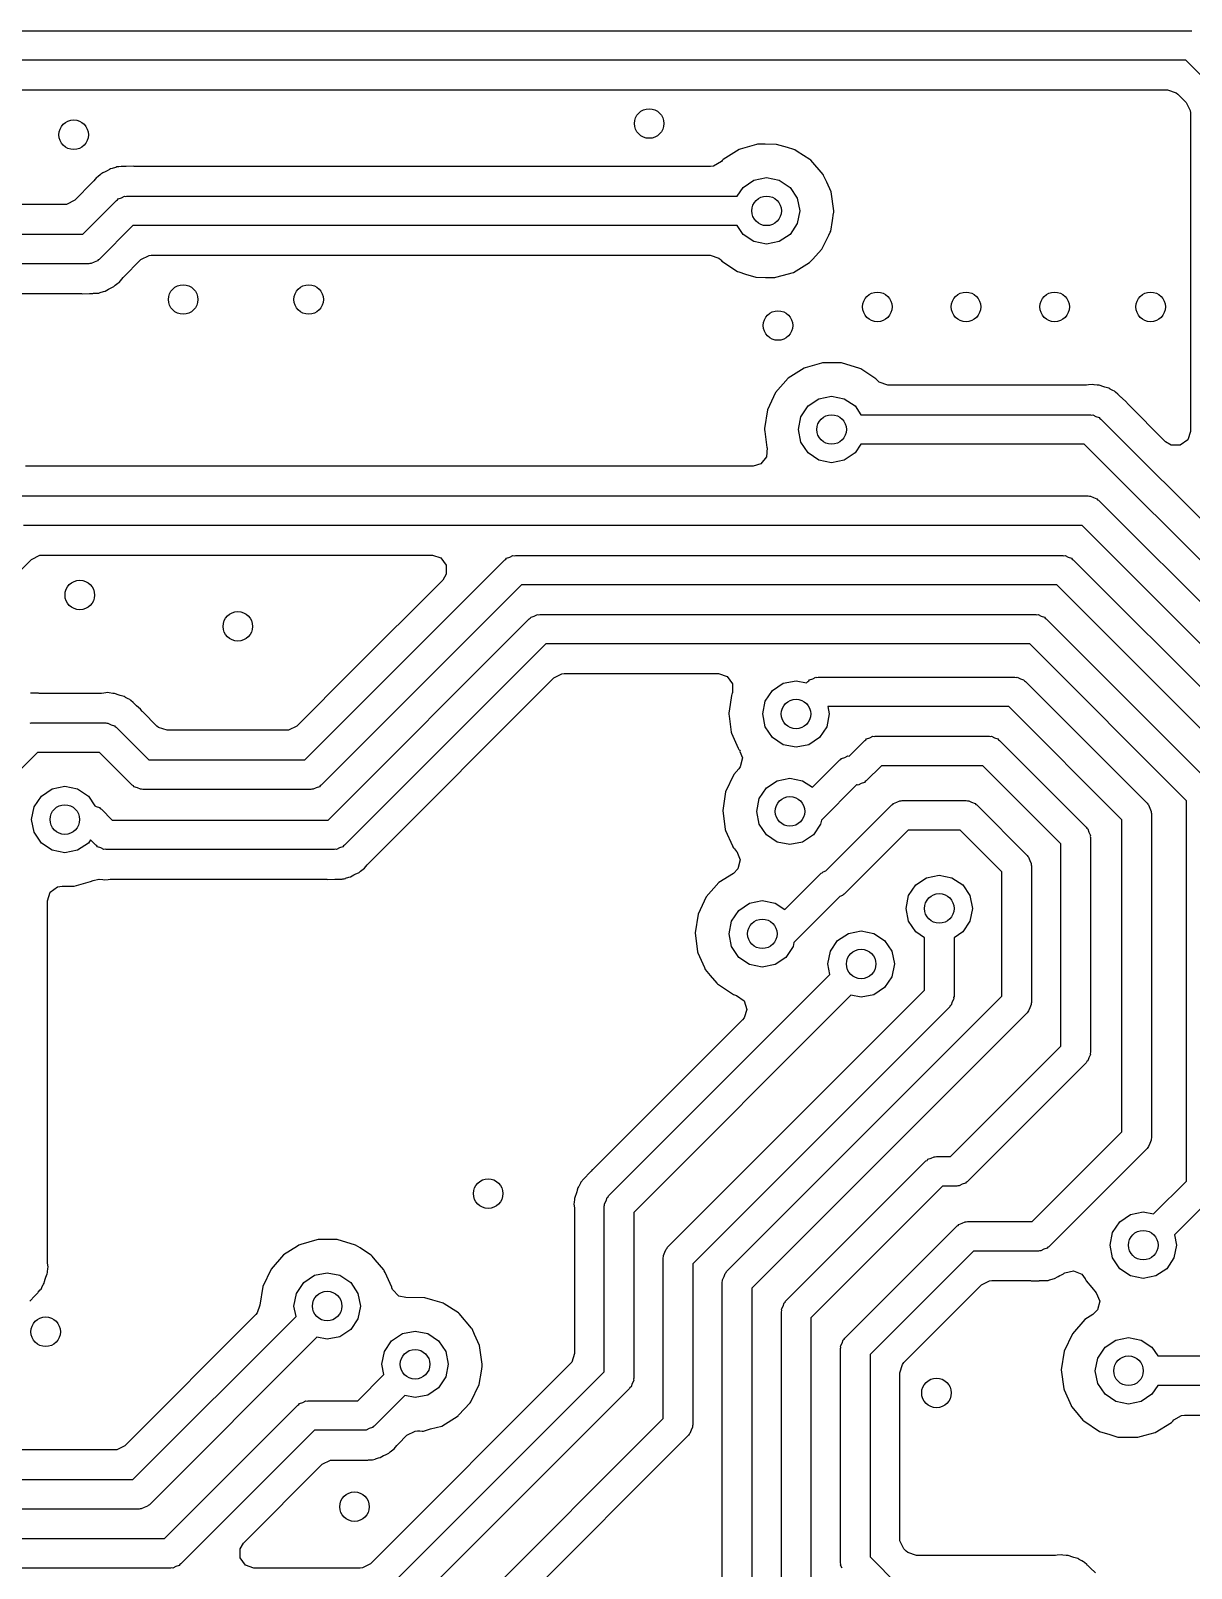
# Model space of a CAD drawing. Extents: x 100.2 to 143.8, y -109.8 to -50.2.
# Drawn here: x 124.52 to 132.38, y -104.54 to -94.13 of the extents above; entities that cross this region are included whole.
import ezdxf

# ---------------------------------------------------------------- set-up
doc = ezdxf.new("R2010")
doc.units = 0
doc.layers.add('BLACK', color=7, linetype='CONTINUOUS')

msp = doc.modelspace()

# ---------------------------------------------------------------- linework, layer by layer
at = {"layer": 'BLACK', "linetype": 'CONTINUOUS'}
for p, q in [((117.369, -94.131), (132.38, -94.131)), ((132.338, -94.331), (117.41, -94.331)), ((132.57, -94.5626), (132.338, -94.331)), ((117.534, -94.5315), (132.214, -94.5315)), ((132.214, -94.5315), (132.273, -94.5504)), ((132.273, -94.5504), (132.284, -94.5605)), ((132.284, -94.5605), (132.341, -94.6166)), ((132.341, -94.6166), (132.368, -94.6712)), ((132.368, -94.6712), (132.37, -94.6867)), ((132.37, -94.6867), (132.37, -96.8425)), ((129.314, -94.9345), (129.205, -95.0034)), ((129.321, -94.9326), (129.314, -94.9345)), ((129.431, -94.901), (129.321, -94.9326)), ((129.321, -94.9326), (129.321, -94.9326)), ((129.438, -94.8991), (129.431, -94.901)), ((129.431, -94.901), (129.431, -94.901)), ((129.445, -94.8991), (129.438, -94.8991)), ((129.491, -94.8994), (129.445, -94.8991)), ((129.567, -94.8999), (129.491, -94.8994)), ((129.641, -94.922), (129.567, -94.8999)), ((129.684, -94.9348), (129.641, -94.922)), ((129.691, -94.9368), (129.684, -94.9348)), ((129.684, -94.9348), (129.684, -94.9348)), ((129.708, -94.9481), (129.691, -94.9368)), ((129.793, -95.0032), (129.708, -94.9481)), ((124.99, -95.1043), (124.972, -95.1186)), ((124.994, -95.1), (124.99, -95.1043)), ((124.999, -95.096), (124.994, -95.1)), ((125.005, -95.0932), (124.999, -95.096)), ((125.023, -95.0855), (125.005, -95.0932)), ((125.005, -95.0932), (125.005, -95.0932)), ((125.036, -95.0788), (125.023, -95.0855)), ((125.051, -95.0696), (125.036, -95.0788)), ((125.059, -95.0648), (125.051, -95.0696)), ((125.051, -95.0696), (125.051, -95.0696)), ((125.07, -95.0627), (125.059, -95.0648)), ((125.091, -95.0563), (125.07, -95.0627)), ((125.093, -95.0554), (125.091, -95.0563)), ((125.102, -95.0518), (125.093, -95.0554)), ((125.093, -95.0554), (125.093, -95.0554)), ((125.111, -95.0514), (125.102, -95.0518)), ((125.115, -95.0513), (125.111, -95.0514)), ((125.131, -95.0507), (125.115, -95.0513)), ((125.137, -95.0503), (125.131, -95.0507)), ((125.141, -95.0495), (125.137, -95.0503)), ((125.161, -95.0495), (125.141, -95.0495)), ((125.164, -95.0494), (125.161, -95.0495)), ((125.214, -95.0476), (125.164, -95.0494)), ((125.218, -95.0492), (125.214, -95.0476)), ((125.223, -95.0495), (125.218, -95.0492)), ((129.12, -95.0495), (125.223, -95.0495)), ((129.141, -95.0471), (129.12, -95.0495)), ((129.194, -95.016), (129.141, -95.0471)), ((129.2, -95.0087), (129.194, -95.016)), ((129.205, -95.0034), (129.2, -95.0087)), ((129.2, -95.0087), (129.2, -95.0087)), ((129.799, -95.007), (129.793, -95.0032)), ((129.793, -95.0032), (129.793, -95.0032)), ((129.883, -95.1048), (129.799, -95.007)), ((129.886, -95.1112), (129.883, -95.1048)), ((124.937, -95.1568), (124.816, -95.2785)), ((124.946, -95.1468), (124.937, -95.1568)), ((124.964, -95.1235), (124.946, -95.1468)), ((124.972, -95.1186), (124.964, -95.1235)), ((129.301, -95.25), (129.341, -95.1909)), ((129.341, -95.1909), (129.414, -95.1421)), ((129.414, -95.1421), (129.5, -95.125)), ((129.5, -95.125), (129.586, -95.1421)), ((129.586, -95.1421), (129.659, -95.1909)), ((129.659, -95.1909), (129.708, -95.2639)), ((129.907, -95.1568), (129.886, -95.1112)), ((129.886, -95.1112), (129.886, -95.1112)), ((129.937, -95.2223), (129.907, -95.1568)), ((124.746, -95.3075), (123.11, -95.3075)), ((124.761, -95.3063), (124.746, -95.3075)), ((124.816, -95.2785), (124.761, -95.3063)), ((124.87, -95.508), (125.098, -95.2793)), ((125.098, -95.2793), (125.105, -95.2756)), ((125.105, -95.2756), (125.11, -95.2691)), ((125.11, -95.2691), (125.132, -95.2619)), ((125.132, -95.2619), (125.153, -95.2512)), ((125.153, -95.2512), (125.161, -95.2525)), ((125.161, -95.2525), (125.169, -95.25)), ((125.169, -95.25), (129.301, -95.25)), ((129.708, -95.2639), (129.725, -95.35)), ((129.955, -95.35), (129.937, -95.2223)), ((129.725, -95.35), (129.708, -95.4361)), ((129.934, -95.4884), (129.946, -95.4152)), ((129.946, -95.4152), (129.954, -95.3649)), ((129.954, -95.3649), (129.955, -95.3611)), ((129.954, -95.3649), (129.954, -95.3649)), ((129.955, -95.3611), (129.955, -95.35)), ((123.056, -95.508), (124.87, -95.508)), ((125.21, -95.45), (124.982, -95.6787)), ((129.301, -95.45), (125.21, -95.45)), ((129.341, -95.5091), (129.301, -95.45)), ((129.414, -95.5579), (129.341, -95.5091)), ((129.659, -95.5091), (129.586, -95.5579)), ((129.708, -95.4361), (129.659, -95.5091)), ((129.877, -95.6045), (129.921, -95.5148)), ((129.921, -95.5148), (129.931, -95.4947)), ((129.931, -95.4947), (129.934, -95.4884)), ((129.931, -95.4947), (129.931, -95.4947)), ((129.5, -95.575), (129.414, -95.5579)), ((129.586, -95.5579), (129.5, -95.575)), ((129.81, -95.6793), (129.873, -95.6097)), ((129.873, -95.6097), (129.877, -95.6045)), ((129.873, -95.6097), (129.873, -95.6097)), ((124.911, -95.708), (123.097, -95.708)), ((124.919, -95.7055), (124.911, -95.708)), ((124.927, -95.7068), (124.919, -95.7055)), ((124.948, -95.6961), (124.927, -95.7068)), ((124.97, -95.6889), (124.948, -95.6961)), ((124.975, -95.6824), (124.97, -95.6889)), ((124.982, -95.6787), (124.975, -95.6824)), ((125.143, -95.8012), (125.264, -95.6795)), ((125.264, -95.6795), (125.319, -95.6517)), ((125.319, -95.6517), (125.334, -95.6505)), ((125.334, -95.6505), (129.118, -95.6505)), ((129.118, -95.6505), (129.176, -95.6694)), ((129.176, -95.6694), (129.187, -95.6793)), ((129.187, -95.6793), (129.187, -95.6792)), ((129.187, -95.6792), (129.192, -95.6839)), ((129.192, -95.6839), (129.197, -95.6893)), ((129.197, -95.6893), (129.304, -95.7608)), ((129.681, -95.7677), (129.791, -95.7002)), ((129.791, -95.7002), (129.81, -95.6793)), ((125.108, -95.8394), (125.116, -95.8345)), ((125.116, -95.8345), (125.134, -95.8112)), ((125.134, -95.8112), (125.143, -95.8012)), ((129.304, -95.7608), (129.311, -95.7629)), ((129.311, -95.7629), (129.311, -95.7629)), ((129.311, -95.7629), (129.358, -95.7777)), ((129.358, -95.7777), (129.427, -95.7993)), ((129.427, -95.7993), (129.492, -95.8005)), ((129.492, -95.8005), (129.549, -95.8015)), ((129.549, -95.8015), (129.549, -95.8015)), ((129.549, -95.8015), (129.556, -95.8016)), ((129.556, -95.8016), (129.563, -95.7998)), ((129.563, -95.7998), (129.605, -95.7884)), ((129.563, -95.7998), (129.563, -95.7998)), ((129.605, -95.7884), (129.681, -95.7677)), ((123.221, -95.9085), (124.857, -95.9085)), ((124.857, -95.9085), (124.862, -95.9088)), ((124.862, -95.9088), (124.866, -95.9104)), ((124.866, -95.9104), (124.916, -95.9086)), ((124.916, -95.9086), (124.919, -95.9085)), ((124.919, -95.9085), (124.939, -95.9085)), ((124.939, -95.9085), (124.943, -95.9077)), ((124.943, -95.9077), (124.949, -95.9073)), ((124.949, -95.9073), (124.965, -95.9067)), ((124.965, -95.9067), (124.969, -95.9066)), ((124.969, -95.9066), (124.978, -95.9062)), ((124.978, -95.9062), (124.987, -95.9026)), ((124.987, -95.9026), (124.989, -95.9017)), ((124.987, -95.9026), (124.987, -95.9026)), ((124.989, -95.9017), (125.01, -95.8953)), ((125.01, -95.8953), (125.021, -95.8932)), ((125.021, -95.8932), (125.044, -95.8792)), ((125.044, -95.8792), (125.057, -95.8725)), ((125.057, -95.8725), (125.075, -95.8648)), ((125.075, -95.8648), (125.081, -95.862)), ((125.075, -95.8648), (125.075, -95.8648)), ((125.081, -95.862), (125.086, -95.858)), ((125.086, -95.858), (125.09, -95.8537)), ((125.09, -95.8537), (125.108, -95.8394)), ((129.754, -96.414), (129.645, -96.4829)), ((129.761, -96.4121), (129.754, -96.414)), ((129.871, -96.3805), (129.761, -96.4121)), ((129.761, -96.4121), (129.761, -96.4121)), ((129.878, -96.3786), (129.871, -96.3805)), ((129.871, -96.3805), (129.871, -96.3805)), ((129.885, -96.3786), (129.878, -96.3786)), ((129.931, -96.3789), (129.885, -96.3786)), ((130.007, -96.3794), (129.931, -96.3789)), ((130.044, -96.3904), (130.007, -96.3794)), ((130.124, -96.4143), (130.044, -96.3904)), ((130.131, -96.4163), (130.124, -96.4143)), ((130.124, -96.4143), (130.124, -96.4143)), ((130.137, -96.4202), (130.131, -96.4163)), ((130.233, -96.4827), (130.137, -96.4202)), ((129.645, -96.4829), (129.56, -96.5796)), ((130.239, -96.4865), (130.233, -96.4827)), ((130.233, -96.4827), (130.233, -96.4827)), ((130.246, -96.4946), (130.239, -96.4865)), ((130.263, -96.5101), (130.246, -96.4946)), ((130.321, -96.529), (130.263, -96.5101)), ((131.665, -96.529), (130.321, -96.529)), ((131.679, -96.5281), (131.665, -96.529)), ((131.707, -96.5242), (131.679, -96.5281)), ((131.716, -96.5263), (131.707, -96.5242)), ((131.717, -96.5263), (131.716, -96.5263)), ((131.716, -96.5263), (131.716, -96.5263)), ((131.739, -96.529), (131.717, -96.5263)), ((131.746, -96.529), (131.739, -96.529)), ((131.752, -96.5296), (131.746, -96.529)), ((131.758, -96.5322), (131.752, -96.5296)), ((131.777, -96.5395), (131.758, -96.5322)), ((131.758, -96.5322), (131.758, -96.5322)), ((131.79, -96.5439), (131.777, -96.5395)), ((131.816, -96.55), (131.79, -96.5439)), ((131.824, -96.5552), (131.816, -96.55)), ((131.826, -96.5565), (131.824, -96.5552)), ((131.824, -96.5552), (131.824, -96.5552)), ((131.845, -96.5668), (131.826, -96.5565)), ((129.56, -96.5796), (129.505, -96.6964)), ((129.781, -96.6704), (129.854, -96.6216)), ((129.854, -96.6216), (129.94, -96.6045)), ((129.94, -96.6045), (130.026, -96.6216)), ((130.026, -96.6216), (130.099, -96.6704)), ((131.856, -96.5711), (131.845, -96.5668)), ((131.863, -96.5773), (131.856, -96.5711)), ((131.878, -96.5913), (131.863, -96.5773)), ((131.882, -96.5947), (131.878, -96.5913)), ((131.885, -96.5973), (131.882, -96.5947)), ((131.899, -96.611), (131.885, -96.5973)), ((131.902, -96.6136), (131.899, -96.611)), ((131.938, -96.6472), (131.902, -96.6136)), ((131.94, -96.6517), (131.938, -96.6472)), ((131.943, -96.6548), (131.94, -96.6517)), ((132.2, -96.9125), (131.943, -96.6548)), ((129.505, -96.6964), (129.485, -96.8239)), ((129.715, -96.8295), (129.732, -96.7434)), ((129.732, -96.7434), (129.781, -96.6704)), ((130.099, -96.6704), (130.139, -96.7295)), ((130.139, -96.7295), (131.693, -96.7295)), ((131.693, -96.7295), (131.7, -96.732)), ((131.7, -96.732), (131.708, -96.7307)), ((131.708, -96.7307), (131.729, -96.7414)), ((131.729, -96.7414), (131.751, -96.7486)), ((131.751, -96.7486), (131.756, -96.7551)), ((131.756, -96.7551), (131.763, -96.7588)), ((131.763, -96.7588), (133.758, -98.7533)), ((129.485, -96.8239), (129.486, -96.8309)), ((129.486, -96.8309), (129.486, -96.8309)), ((129.486, -96.8309), (129.487, -96.8425)), ((129.487, -96.8425), (129.502, -96.9519)), ((129.732, -96.9156), (129.715, -96.8295)), ((132.37, -96.8425), (132.351, -96.9007)), ((129.503, -96.9547), (129.5, -97.014)), ((129.502, -96.9519), (129.503, -96.9547)), ((129.781, -96.9886), (129.732, -96.9156)), ((130.139, -96.9295), (130.099, -96.9886)), ((131.651, -96.9295), (130.139, -96.9295)), ((133.587, -98.8654), (131.651, -96.9295)), ((132.24, -96.9367), (132.2, -96.9125)), ((132.301, -96.9367), (132.24, -96.9367)), ((132.351, -96.9007), (132.301, -96.9367)), ((129.408, -97.0785), (124.483, -97.0785)), ((129.462, -97.062), (129.408, -97.0785)), ((129.5, -97.014), (129.462, -97.062)), ((129.854, -97.0374), (129.781, -96.9886)), ((129.94, -97.0545), (129.854, -97.0374)), ((130.026, -97.0374), (129.94, -97.0545)), ((130.099, -96.9886), (130.026, -97.0374)), ((124.429, -97.279), (131.677, -97.279)), ((131.677, -97.279), (131.685, -97.2815)), ((131.685, -97.2815), (131.693, -97.2802)), ((131.693, -97.2802), (131.714, -97.2909)), ((131.714, -97.2909), (131.736, -97.2981)), ((131.736, -97.2981), (131.741, -97.3046)), ((131.741, -97.3046), (131.748, -97.3083)), ((131.748, -97.3083), (133.352, -98.9128)), ((131.636, -97.479), (124.47, -97.479)), ((133.181, -99.0249), (131.636, -97.479)), ((124.524, -97.7085), (124.579, -97.6807)), ((124.579, -97.6807), (124.594, -97.6795)), ((124.594, -97.6795), (127.237, -97.6795)), ((127.237, -97.6795), (127.295, -97.6984)), ((127.295, -97.6984), (127.331, -97.7479)), ((127.728, -97.7108), (127.735, -97.7071)), ((127.735, -97.7071), (127.74, -97.7006)), ((127.74, -97.7006), (127.762, -97.6934)), ((127.762, -97.6934), (127.783, -97.6827)), ((127.783, -97.6827), (127.791, -97.684)), ((127.791, -97.684), (127.799, -97.6815)), ((127.799, -97.6815), (131.505, -97.6815)), ((131.505, -97.6815), (131.513, -97.684)), ((131.513, -97.684), (131.521, -97.6827)), ((131.521, -97.6827), (131.542, -97.6934)), ((131.542, -97.6934), (131.564, -97.7006)), ((131.564, -97.7006), (131.569, -97.7071)), ((131.569, -97.7071), (131.576, -97.7108)), ((123.166, -99.067), (124.524, -97.7085)), ((126.856, -98.5828), (127.728, -97.7108)), ((127.331, -97.8091), (127.307, -97.8485)), ((127.331, -97.7479), (127.331, -97.8091)), ((131.576, -97.7108), (132.941, -99.0758)), ((127.307, -97.8485), (126.694, -98.4608)), ((127.84, -97.8815), (126.997, -98.7242)), ((131.464, -97.8815), (127.84, -97.8815)), ((132.771, -99.1879), (131.464, -97.8815)), ((126.531, -99.473), (127.893, -98.1103)), ((127.893, -98.1103), (127.9, -98.1066)), ((127.9, -98.1066), (127.905, -98.1001)), ((127.905, -98.1001), (127.927, -98.0929)), ((127.927, -98.0929), (127.948, -98.0822)), ((127.948, -98.0822), (127.956, -98.0835)), ((127.956, -98.0835), (127.964, -98.081)), ((127.964, -98.081), (131.322, -98.081)), ((131.322, -98.081), (131.33, -98.0835)), ((131.33, -98.0835), (131.338, -98.0822)), ((131.338, -98.0822), (131.359, -98.0929)), ((131.359, -98.0929), (131.381, -98.1001)), ((131.381, -98.1001), (131.386, -98.1066)), ((131.386, -98.1066), (131.393, -98.1103)), ((131.393, -98.1103), (132.514, -99.2313)), ((128.005, -98.281), (126.643, -99.6437)), ((131.281, -98.281), (128.005, -98.281)), ((132.343, -99.3434), (131.281, -98.281)), ((126.694, -98.4608), (126.319, -98.8365)), ((126.694, -98.4608), (126.694, -98.4608)), ((126.804, -99.7662), (128.059, -98.5105)), ((128.059, -98.5105), (128.114, -98.4827)), ((128.114, -98.4827), (128.129, -98.4815)), ((128.129, -98.4815), (129.174, -98.4815)), ((129.174, -98.4815), (129.232, -98.5004)), ((129.232, -98.5004), (129.268, -98.5499)), ((129.613, -98.5471), (129.699, -98.53)), ((129.699, -98.53), (129.769, -98.5439)), ((129.769, -98.5439), (129.778, -98.5343)), ((129.778, -98.5343), (129.785, -98.5306)), ((129.785, -98.5306), (129.79, -98.5241)), ((129.79, -98.5241), (129.812, -98.5169)), ((129.812, -98.5169), (129.833, -98.5062)), ((129.833, -98.5062), (129.841, -98.5075)), ((129.841, -98.5075), (129.849, -98.505)), ((129.849, -98.505), (131.181, -98.505)), ((131.181, -98.505), (131.189, -98.5075)), ((131.189, -98.5075), (131.197, -98.5062)), ((131.197, -98.5062), (131.218, -98.5169)), ((131.218, -98.5169), (131.24, -98.5241)), ((131.24, -98.5241), (131.245, -98.5306)), ((131.245, -98.5306), (131.252, -98.5343)), ((131.252, -98.5343), (132.076, -99.3588)), ((124.566, -98.6133), (124.517, -98.6152)), ((124.571, -98.6149), (124.566, -98.6133)), ((124.575, -98.6153), (124.571, -98.6149)), ((124.998, -98.6153), (124.575, -98.6153)), ((125.012, -98.6143), (124.998, -98.6153)), ((125.013, -98.6142), (125.012, -98.6143)), ((125.041, -98.6104), (125.013, -98.6142)), ((125.05, -98.6125), (125.041, -98.6104)), ((125.05, -98.6126), (125.05, -98.6125)), ((125.05, -98.6125), (125.05, -98.6125)), ((125.073, -98.6153), (125.05, -98.6126)), ((125.079, -98.6153), (125.073, -98.6153)), ((125.085, -98.6159), (125.079, -98.6153)), ((125.092, -98.6185), (125.085, -98.6159)), ((125.11, -98.6257), (125.092, -98.6185)), ((125.092, -98.6185), (125.092, -98.6185)), ((125.124, -98.6301), (125.11, -98.6257)), ((125.15, -98.6363), (125.124, -98.6301)), ((125.157, -98.6414), (125.15, -98.6363)), ((125.159, -98.6428), (125.157, -98.6414)), ((125.157, -98.6414), (125.157, -98.6414)), ((125.178, -98.6531), (125.159, -98.6428)), ((126.373, -99.066), (126.856, -98.5828)), ((129.263, -98.6289), (129.253, -98.6905)), ((129.264, -98.6219), (129.263, -98.6289)), ((129.263, -98.6289), (129.263, -98.6289)), ((129.267, -98.6155), (129.264, -98.6219)), ((129.269, -98.6094), (129.267, -98.6155)), ((129.268, -98.5499), (129.269, -98.6094)), ((129.491, -98.6689), (129.54, -98.5959)), ((129.54, -98.5959), (129.613, -98.5471)), ((125.189, -98.6573), (125.178, -98.6531)), ((125.196, -98.6636), (125.189, -98.6573)), ((125.211, -98.6775), (125.196, -98.6636)), ((125.215, -98.681), (125.211, -98.6775)), ((125.219, -98.6835), (125.215, -98.681)), ((125.232, -98.6973), (125.219, -98.6835)), ((125.235, -98.6999), (125.232, -98.6973)), ((125.26, -98.7235), (125.235, -98.6999)), ((125.271, -98.7335), (125.26, -98.7235)), ((125.273, -98.738), (125.271, -98.7335)), ((125.276, -98.7411), (125.273, -98.738)), ((125.372, -98.8365), (125.276, -98.7411)), ((126.997, -98.7242), (126.485, -99.2367)), ((129.253, -98.6905), (129.244, -98.7494)), ((129.474, -98.755), (129.491, -98.6689)), ((131.14, -98.705), (129.914, -98.705)), ((129.914, -98.705), (129.924, -98.755)), ((131.905, -99.4709), (131.14, -98.705)), ((124.514, -98.8182), (124.522, -98.8158)), ((124.522, -98.8158), (125.026, -98.8158)), ((125.026, -98.8158), (125.033, -98.8182)), ((125.033, -98.8182), (125.041, -98.817)), ((125.041, -98.817), (125.062, -98.8276)), ((125.062, -98.8276), (125.085, -98.8348)), ((125.085, -98.8348), (125.089, -98.8414)), ((125.089, -98.8414), (125.096, -98.845)), ((125.096, -98.845), (125.317, -99.066)), ((125.383, -98.8466), (125.372, -98.8365)), ((125.442, -98.8655), (125.383, -98.8466)), ((126.319, -98.8365), (126.264, -98.8643)), ((129.244, -98.7494), (129.245, -98.7564)), ((129.245, -98.7564), (129.245, -98.7564)), ((129.245, -98.7564), (129.247, -98.7693)), ((129.247, -98.7693), (129.261, -98.8774)), ((129.491, -98.8411), (129.474, -98.755)), ((129.54, -98.9141), (129.491, -98.8411)), ((129.907, -98.8411), (129.858, -98.9141)), ((129.924, -98.755), (129.907, -98.8411)), ((126.249, -98.8655), (125.442, -98.8655)), ((126.264, -98.8643), (126.249, -98.8655)), ((129.261, -98.8774), (129.263, -98.8838)), ((129.263, -98.8838), (129.263, -98.8838)), ((129.263, -98.8838), (129.308, -98.9855)), ((129.613, -98.9629), (129.54, -98.9141)), ((129.858, -98.9141), (129.785, -98.9629)), ((130.061, -99.0386), (130.165, -98.9343)), ((130.165, -98.9343), (130.172, -98.9306)), ((130.172, -98.9306), (130.177, -98.9241)), ((130.177, -98.9241), (130.199, -98.9169)), ((130.199, -98.9169), (130.22, -98.9062)), ((130.22, -98.9062), (130.228, -98.9075)), ((130.228, -98.9075), (130.236, -98.905)), ((130.236, -98.905), (131.006, -98.905)), ((131.006, -98.905), (131.014, -98.9075)), ((131.014, -98.9075), (131.022, -98.9062)), ((131.022, -98.9062), (131.043, -98.9169)), ((131.043, -98.9169), (131.065, -98.9241)), ((131.065, -98.9241), (131.07, -98.9306)), ((131.07, -98.9306), (131.077, -98.9343)), ((131.077, -98.9343), (131.664, -99.5213)), ((124.563, -99.0158), (124.293, -99.2862)), ((124.984, -99.0158), (124.563, -99.0158)), ((125.205, -99.2367), (124.984, -99.0158)), ((129.308, -98.9855), (129.313, -98.9955)), ((129.313, -98.9955), (129.317, -99.0009)), ((129.317, -99.0009), (129.321, -99.0069)), ((129.321, -99.0069), (129.318, -99.0086)), ((129.318, -99.0086), (129.336, -99.0528)), ((129.336, -99.0528), (129.321, -99.1122)), ((129.699, -98.98), (129.613, -98.9629)), ((129.785, -98.9629), (129.699, -98.98)), ((130.002, -99.0626), (130.007, -99.0561)), ((130.007, -99.0561), (130.029, -99.0489)), ((130.029, -99.0489), (130.05, -99.0382)), ((130.05, -99.0382), (130.058, -99.0395)), ((130.058, -99.0395), (130.061, -99.0386)), ((125.317, -99.066), (126.373, -99.066)), ((129.277, -99.1643), (129.222, -99.2811)), ((129.312, -99.1254), (129.277, -99.1643)), ((129.321, -99.1122), (129.312, -99.1254)), ((129.81, -99.2509), (129.995, -99.0663)), ((129.995, -99.0663), (130.002, -99.0626)), ((130.277, -99.105), (130.175, -99.2077)), ((130.965, -99.105), (130.277, -99.105)), ((131.493, -99.6334), (130.965, -99.105)), ((124.59, -99.3104), (124.663, -99.2616)), ((124.663, -99.2616), (124.749, -99.2445)), ((124.749, -99.2445), (124.835, -99.2616)), ((124.835, -99.2616), (124.908, -99.3104)), ((125.213, -99.2404), (125.205, -99.2367)), ((125.217, -99.2469), (125.213, -99.2404)), ((125.24, -99.2541), (125.217, -99.2469)), ((125.26, -99.2648), (125.24, -99.2541)), ((125.268, -99.2635), (125.26, -99.2648)), ((125.276, -99.266), (125.268, -99.2635)), ((126.414, -99.266), (125.276, -99.266)), ((126.422, -99.2635), (126.414, -99.266)), ((126.43, -99.2648), (126.422, -99.2635)), ((126.45, -99.2541), (126.43, -99.2648)), ((126.473, -99.2469), (126.45, -99.2541)), ((126.478, -99.2404), (126.473, -99.2469)), ((126.485, -99.2367), (126.478, -99.2404)), ((129.45, -99.3281), (129.499, -99.2551)), ((129.499, -99.2551), (129.572, -99.2063)), ((129.572, -99.2063), (129.658, -99.1892)), ((129.658, -99.1892), (129.744, -99.2063)), ((129.744, -99.2063), (129.81, -99.2509)), ((130.109, -99.2354), (129.871, -99.4734)), ((130.112, -99.2345), (130.109, -99.2354)), ((130.12, -99.2358), (130.112, -99.2345)), ((130.141, -99.2251), (130.12, -99.2358)), ((130.163, -99.2179), (130.141, -99.2251)), ((130.168, -99.2114), (130.163, -99.2179)), ((130.175, -99.2077), (130.168, -99.2114)), ((124.541, -99.3834), (124.59, -99.3104)), ((124.908, -99.3104), (124.952, -99.3761)), ((129.222, -99.2811), (129.203, -99.4086)), ((129.433, -99.4142), (129.45, -99.3281)), ((129.9, -99.8168), (130.347, -99.3703)), ((130.347, -99.3703), (130.354, -99.3666)), ((130.354, -99.3666), (130.359, -99.3601)), ((130.359, -99.3601), (130.381, -99.3529)), ((130.381, -99.3529), (130.402, -99.3422)), ((130.402, -99.3422), (130.41, -99.3435)), ((130.41, -99.3435), (130.417, -99.341)), ((130.417, -99.341), (130.852, -99.341)), ((130.852, -99.341), (130.86, -99.3435)), ((130.86, -99.3435), (130.868, -99.3422)), ((130.868, -99.3422), (130.888, -99.3529)), ((130.888, -99.3529), (130.911, -99.3601)), ((130.911, -99.3601), (130.916, -99.3666)), ((130.916, -99.3666), (130.923, -99.3703)), ((130.923, -99.3703), (131.264, -99.7118)), ((132.076, -99.3588), (132.08, -99.366)), ((132.08, -99.366), (132.086, -99.3707)), ((132.086, -99.3707), (132.094, -99.393)), ((132.343, -101.916), (132.343, -99.3434)), ((124.524, -99.4695), (124.541, -99.3834)), ((124.541, -99.5556), (124.524, -99.4695)), ((124.952, -99.3761), (124.962, -99.3813)), ((124.962, -99.3813), (124.984, -99.3886)), ((124.984, -99.3886), (124.989, -99.3951)), ((124.989, -99.3951), (124.996, -99.3988)), ((124.996, -99.3988), (125.07, -99.473)), ((125.07, -99.473), (126.531, -99.473)), ((129.203, -99.4086), (129.219, -99.5366)), ((129.45, -99.5003), (129.433, -99.4142)), ((129.871, -99.4734), (129.865, -99.5003)), ((131.905, -101.583), (131.905, -99.4709)), ((132.094, -99.393), (132.104, -99.4139)), ((132.104, -99.4139), (132.103, -99.4218)), ((132.103, -99.4218), (132.105, -99.4295)), ((132.105, -99.4295), (132.105, -101.624)), ((124.59, -99.6286), (124.541, -99.5556)), ((129.219, -99.5366), (129.222, -99.543)), ((129.222, -99.543), (129.222, -99.543)), ((129.222, -99.543), (129.268, -99.6482)), ((129.499, -99.5733), (129.45, -99.5003)), ((129.572, -99.622), (129.499, -99.5733)), ((129.817, -99.5733), (129.744, -99.622)), ((129.865, -99.5003), (129.817, -99.5733)), ((130.459, -99.541), (130.026, -99.9743)), ((130.811, -99.541), (130.459, -99.541)), ((131.093, -99.8239), (130.811, -99.541)), ((131.664, -99.5213), (131.667, -99.5285)), ((131.667, -99.5285), (131.674, -99.5332)), ((131.674, -99.5332), (131.681, -99.5555)), ((131.681, -99.5555), (131.692, -99.5764)), ((131.692, -99.5764), (131.691, -99.5843)), ((124.663, -99.6773), (124.59, -99.6286)), ((124.749, -99.6945), (124.663, -99.6773)), ((124.835, -99.6773), (124.749, -99.6945)), ((124.908, -99.6286), (124.835, -99.6773)), ((124.922, -99.6074), (124.908, -99.6286)), ((124.958, -99.6437), (124.922, -99.6074)), ((124.966, -99.6474), (124.958, -99.6437)), ((124.97, -99.6539), (124.966, -99.6474)), ((124.993, -99.6612), (124.97, -99.6539)), ((125.013, -99.6718), (124.993, -99.6612)), ((125.021, -99.6705), (125.013, -99.6718)), ((125.029, -99.673), (125.021, -99.6705)), ((126.572, -99.673), (125.029, -99.673)), ((126.58, -99.6705), (126.572, -99.673)), ((126.588, -99.6718), (126.58, -99.6705)), ((126.608, -99.6612), (126.588, -99.6718)), ((126.631, -99.6539), (126.608, -99.6612)), ((126.635, -99.6474), (126.631, -99.6539)), ((126.643, -99.6437), (126.635, -99.6474)), ((129.268, -99.6482), (129.271, -99.6547)), ((129.271, -99.6547), (129.276, -99.6601)), ((129.276, -99.6601), (129.276, -99.6601)), ((129.276, -99.6601), (129.283, -99.6686)), ((129.283, -99.6686), (129.297, -99.6852)), ((129.658, -99.6392), (129.572, -99.622)), ((129.744, -99.622), (129.658, -99.6392)), ((131.493, -101.003), (131.493, -99.6334)), ((131.691, -99.5843), (131.693, -99.592)), ((131.693, -99.592), (131.693, -101.044)), ((126.777, -99.7995), (126.795, -99.7763)), ((126.795, -99.7763), (126.804, -99.7662)), ((129.297, -99.6852), (129.298, -99.6865)), ((129.298, -99.6865), (129.321, -99.7432)), ((129.321, -99.7432), (129.306, -99.8026)), ((131.264, -99.7118), (131.268, -99.719)), ((131.268, -99.719), (131.274, -99.7237)), ((131.274, -99.7237), (131.282, -99.746)), ((131.282, -99.746), (131.292, -99.7669)), ((131.292, -99.7669), (131.291, -99.7748)), ((131.291, -99.7748), (131.293, -99.7825)), ((131.293, -99.7825), (131.293, -100.707)), ((124.812, -99.9192), (124.923, -99.889)), ((124.923, -99.889), (124.929, -99.8872)), ((124.929, -99.8872), (124.935, -99.8835)), ((124.935, -99.8835), (124.94, -99.8817)), ((124.94, -99.8817), (124.979, -99.8735)), ((124.979, -99.8735), (124.982, -99.8735)), ((124.982, -99.8735), (125.005, -99.8762)), ((125.005, -99.8762), (125.005, -99.8763)), ((125.005, -99.8763), (125.005, -99.8763)), ((125.005, -99.8763), (125.014, -99.8784)), ((125.014, -99.8784), (125.043, -99.8744)), ((125.043, -99.8744), (125.056, -99.8735)), ((125.056, -99.8735), (126.518, -99.8735)), ((126.518, -99.8735), (126.523, -99.8738)), ((126.523, -99.8738), (126.527, -99.8754)), ((126.527, -99.8754), (126.577, -99.8736)), ((126.577, -99.8736), (126.58, -99.8735)), ((126.58, -99.8735), (126.6, -99.8735)), ((126.6, -99.8735), (126.604, -99.8727)), ((126.604, -99.8727), (126.61, -99.8724)), ((126.61, -99.8724), (126.626, -99.8718)), ((126.626, -99.8718), (126.63, -99.8716)), ((126.63, -99.8716), (126.639, -99.8712)), ((126.639, -99.8712), (126.648, -99.8676)), ((126.648, -99.8676), (126.65, -99.8667)), ((126.648, -99.8676), (126.648, -99.8676)), ((126.65, -99.8667), (126.671, -99.8603)), ((126.671, -99.8603), (126.682, -99.8582)), ((126.682, -99.8582), (126.705, -99.8443)), ((126.705, -99.8443), (126.718, -99.8376)), ((126.718, -99.8376), (126.736, -99.8298)), ((126.736, -99.8298), (126.742, -99.8271)), ((126.736, -99.8298), (126.736, -99.8298)), ((126.742, -99.8271), (126.747, -99.823)), ((126.747, -99.823), (126.751, -99.8187)), ((126.751, -99.8187), (126.769, -99.8044)), ((126.769, -99.8044), (126.777, -99.7995)), ((129.275, -99.8339), (129.176, -99.8964)), ((129.306, -99.8026), (129.275, -99.8339)), ((129.624, -100.079), (129.87, -99.8329)), ((129.87, -99.8329), (129.877, -99.8293)), ((129.877, -99.8293), (129.882, -99.8227)), ((129.882, -99.8227), (129.9, -99.8168)), ((130.51, -99.9115), (130.583, -99.8628)), ((130.583, -99.8628), (130.669, -99.8456)), ((130.669, -99.8456), (130.755, -99.8628)), ((130.755, -99.8628), (130.828, -99.9115)), ((131.093, -100.665), (131.093, -99.8239)), ((124.631, -100.019), (124.649, -99.9605)), ((124.649, -99.9605), (124.699, -99.9246)), ((124.699, -99.9246), (124.731, -99.9198)), ((124.731, -99.9198), (124.798, -99.921)), ((124.798, -99.921), (124.798, -99.921)), ((124.798, -99.921), (124.805, -99.9211)), ((124.805, -99.9211), (124.812, -99.9192)), ((124.812, -99.9192), (124.812, -99.9192)), ((129.091, -99.9931), (129.036, -100.11)), ((129.176, -99.8964), (129.091, -99.9931)), ((129.995, -99.9904), (129.684, -100.301)), ((130.014, -99.9845), (129.995, -99.9904)), ((130.018, -99.978), (130.014, -99.9845)), ((130.026, -99.9743), (130.018, -99.978)), ((130.444, -100.071), (130.461, -99.9845)), ((130.461, -99.9845), (130.51, -99.9115)), ((130.828, -99.9115), (130.877, -99.9845)), ((130.877, -99.9845), (130.894, -100.071)), ((124.631, -102.456), (124.631, -100.019)), ((129.263, -100.157), (129.312, -100.084)), ((129.312, -100.084), (129.385, -100.035)), ((129.385, -100.035), (129.471, -100.018)), ((129.471, -100.018), (129.557, -100.035)), ((129.557, -100.035), (129.624, -100.079)), ((130.461, -100.157), (130.444, -100.071)), ((130.894, -100.071), (130.877, -100.157)), ((129.036, -100.11), (129.016, -100.237)), ((129.246, -100.243), (129.263, -100.157)), ((130.51, -100.23), (130.461, -100.157)), ((130.877, -100.157), (130.828, -100.23)), ((129.016, -100.237), (129.033, -100.365)), ((129.263, -100.329), (129.246, -100.243)), ((129.684, -100.301), (129.679, -100.329)), ((129.932, -100.361), (129.981, -100.288)), ((129.981, -100.288), (130.054, -100.24)), ((130.054, -100.24), (130.14, -100.222)), ((130.14, -100.222), (130.226, -100.24)), ((130.226, -100.24), (130.299, -100.288)), ((130.299, -100.288), (130.348, -100.361)), ((130.569, -100.269), (130.51, -100.23)), ((130.569, -100.625), (130.569, -100.269)), ((130.828, -100.23), (130.769, -100.269)), ((130.769, -100.269), (130.769, -100.666)), ((129.033, -100.365), (129.035, -100.372)), ((129.035, -100.372), (129.035, -100.372)), ((129.035, -100.372), (129.079, -100.471)), ((129.312, -100.402), (129.263, -100.329)), ((129.385, -100.451), (129.312, -100.402)), ((129.63, -100.402), (129.557, -100.451)), ((129.679, -100.329), (129.63, -100.402)), ((129.915, -100.447), (129.932, -100.361)), ((130.348, -100.361), (130.365, -100.447)), ((128.43, -102.016), (129.929, -100.517)), ((129.079, -100.471), (129.085, -100.484)), ((129.085, -100.484), (129.119, -100.525)), ((129.471, -100.468), (129.385, -100.451)), ((129.557, -100.451), (129.471, -100.468)), ((129.929, -100.517), (129.915, -100.447)), ((130.365, -100.447), (130.348, -100.534)), ((129.119, -100.525), (129.163, -100.577)), ((129.163, -100.577), (129.163, -100.577)), ((129.163, -100.577), (129.168, -100.582)), ((129.168, -100.582), (129.275, -100.654)), ((130.299, -100.606), (130.226, -100.655)), ((130.348, -100.534), (130.299, -100.606)), ((130.07, -100.659), (128.601, -102.128)), ((128.83, -102.364), (130.569, -100.625)), ((129.229, -102.529), (131.093, -100.665)), ((129.275, -100.654), (129.282, -100.656)), ((129.282, -100.656), (129.282, -100.656)), ((129.282, -100.656), (129.297, -100.661)), ((129.297, -100.661), (129.347, -100.696)), ((129.347, -100.696), (129.366, -100.754)), ((130.14, -100.672), (130.07, -100.659)), ((130.226, -100.655), (130.14, -100.672)), ((130.75, -100.725), (130.743, -100.73)), ((130.757, -100.703), (130.75, -100.725)), ((130.768, -100.682), (130.757, -100.703)), ((130.769, -100.666), (130.766, -100.674)), ((130.766, -100.674), (130.768, -100.682)), ((131.292, -100.722), (131.282, -100.743)), ((131.293, -100.707), (131.291, -100.714)), ((131.291, -100.714), (131.292, -100.722)), ((129.337, -100.825), (128.326, -101.836)), ((130.74, -100.737), (129, -102.476)), ((129.348, -100.812), (129.337, -100.825)), ((129.366, -100.754), (129.348, -100.812)), ((131.264, -100.777), (129.4, -102.641)), ((130.743, -100.73), (130.74, -100.737)), ((131.268, -100.77), (131.264, -100.777)), ((131.274, -100.765), (131.268, -100.77)), ((131.282, -100.743), (131.274, -100.765)), ((130.746, -101.75), (131.493, -101.003)), ((131.664, -101.115), (130.858, -101.921)), ((131.667, -101.108), (131.664, -101.115)), ((131.674, -101.103), (131.667, -101.108)), ((131.681, -101.081), (131.674, -101.103)), ((131.692, -101.06), (131.681, -101.081)), ((131.693, -101.044), (131.691, -101.052)), ((131.691, -101.052), (131.692, -101.06)), ((131.299, -102.19), (131.905, -101.583)), ((132.094, -101.661), (132.086, -101.683)), ((132.104, -101.64), (132.094, -101.661)), ((132.105, -101.624), (132.103, -101.632)), ((132.103, -101.632), (132.104, -101.64)), ((130.591, -101.769), (130.613, -101.762)), ((130.613, -101.762), (130.634, -101.751)), ((130.634, -101.751), (130.642, -101.752)), ((130.642, -101.752), (130.65, -101.75)), ((130.65, -101.75), (130.746, -101.75)), ((132.076, -101.695), (131.411, -102.361)), ((132.08, -101.688), (132.076, -101.695)), ((132.086, -101.683), (132.08, -101.688)), ((128.312, -101.848), (128.285, -101.877)), ((128.319, -101.841), (128.312, -101.848)), ((128.323, -101.839), (128.319, -101.841)), ((128.326, -101.836), (128.323, -101.839)), ((129.629, -102.729), (130.579, -101.779)), ((130.579, -101.779), (130.586, -101.776)), ((130.586, -101.776), (130.591, -101.769)), ((128.221, -101.962), (128.218, -101.978)), ((128.227, -101.955), (128.221, -101.962)), ((128.228, -101.953), (128.227, -101.955)), ((128.227, -101.955), (128.227, -101.955)), ((128.238, -101.934), (128.228, -101.953)), ((128.239, -101.931), (128.238, -101.934)), ((128.243, -101.923), (128.239, -101.931)), ((128.239, -101.931), (128.239, -101.931)), ((128.263, -101.901), (128.243, -101.923)), ((128.266, -101.897), (128.263, -101.901)), ((128.269, -101.894), (128.266, -101.897)), ((128.283, -101.88), (128.269, -101.894)), ((128.285, -101.877), (128.283, -101.88)), ((130.691, -101.95), (129.8, -102.841)), ((130.787, -101.95), (130.691, -101.95)), ((130.795, -101.948), (130.787, -101.95)), ((130.803, -101.949), (130.795, -101.948)), ((130.824, -101.938), (130.803, -101.949)), ((130.846, -101.931), (130.824, -101.938)), ((130.851, -101.924), (130.846, -101.931)), ((130.858, -101.921), (130.851, -101.924)), ((132.12, -102.139), (132.343, -101.916)), ((128.198, -102.062), (128.196, -102.071)), ((128.196, -102.071), (128.2, -102.1)), ((128.2, -102.039), (128.198, -102.062)), ((128.201, -102.027), (128.2, -102.033)), ((128.2, -102.033), (128.2, -102.039)), ((128.204, -102.02), (128.201, -102.027)), ((128.211, -102.002), (128.204, -102.02)), ((128.215, -101.988), (128.211, -102.002)), ((128.218, -101.978), (128.215, -101.988)), ((128.402, -102.071), (128.413, -102.05)), ((128.403, -102.079), (128.402, -102.071)), ((128.413, -102.05), (128.42, -102.028)), ((128.42, -102.028), (128.427, -102.023)), ((128.427, -102.023), (128.43, -102.016)), ((132.514, -102.028), (132.261, -102.28)), ((128.2, -102.1), (128.2, -102.114)), ((128.2, -102.114), (128.2, -103.084)), ((128.401, -102.086), (128.403, -102.079)), ((128.401, -103.208), (128.401, -102.086)), ((128.601, -102.128), (128.601, -103.249)), ((131.891, -102.191), (131.964, -102.142)), ((131.964, -102.142), (132.05, -102.125)), ((132.05, -102.125), (132.12, -102.139)), ((130.029, -102.979), (130.789, -102.219)), ((130.789, -102.219), (130.796, -102.216)), ((130.796, -102.216), (130.801, -102.209)), ((130.801, -102.209), (130.823, -102.202)), ((130.823, -102.202), (130.844, -102.191)), ((130.844, -102.191), (130.852, -102.192)), ((130.852, -102.192), (130.86, -102.19)), ((130.86, -102.19), (131.299, -102.19)), ((131.825, -102.35), (131.842, -102.264)), ((131.842, -102.264), (131.891, -102.191)), ((132.261, -102.28), (132.275, -102.35)), ((126.323, -102.357), (126.23, -102.415)), ((126.333, -102.35), (126.323, -102.357)), ((126.339, -102.347), (126.333, -102.35)), ((126.346, -102.345), (126.339, -102.347)), ((126.456, -102.313), (126.346, -102.345)), ((126.346, -102.345), (126.346, -102.345)), ((126.463, -102.311), (126.456, -102.313)), ((126.456, -102.313), (126.456, -102.313)), ((126.47, -102.311), (126.463, -102.311)), ((126.516, -102.311), (126.47, -102.311)), ((126.592, -102.312), (126.516, -102.311)), ((126.659, -102.332), (126.592, -102.312)), ((126.709, -102.347), (126.659, -102.332)), ((126.716, -102.349), (126.709, -102.347)), ((126.709, -102.347), (126.709, -102.347)), ((126.748, -102.369), (126.716, -102.349)), ((126.818, -102.415), (126.748, -102.369)), ((128.812, -102.398), (128.82, -102.376)), ((128.82, -102.376), (128.826, -102.371)), ((128.826, -102.371), (128.83, -102.364)), ((130.901, -102.39), (130.2, -103.091)), ((131.34, -102.39), (130.901, -102.39)), ((131.348, -102.388), (131.34, -102.39)), ((131.356, -102.389), (131.348, -102.388)), ((131.377, -102.378), (131.356, -102.389)), ((131.399, -102.371), (131.377, -102.378)), ((131.404, -102.364), (131.399, -102.371)), ((131.411, -102.361), (131.404, -102.364)), ((131.842, -102.436), (131.825, -102.35)), ((132.275, -102.35), (132.258, -102.436)), ((124.631, -102.469), (124.631, -102.456)), ((124.635, -102.498), (124.631, -102.469)), ((126.23, -102.415), (126.145, -102.512)), ((126.824, -102.419), (126.818, -102.415)), ((126.818, -102.415), (126.818, -102.415)), ((126.829, -102.424), (126.824, -102.419)), ((126.85, -102.449), (126.829, -102.424)), ((126.829, -102.424), (126.829, -102.424)), ((126.908, -102.517), (126.85, -102.449)), ((128.8, -102.435), (128.803, -102.427)), ((128.8, -103.524), (128.8, -102.435)), ((128.802, -102.419), (128.812, -102.398)), ((128.803, -102.427), (128.802, -102.419)), ((129, -102.476), (129, -103.565)), ((131.891, -102.509), (131.842, -102.436)), ((132.258, -102.436), (132.209, -102.509)), ((124.609, -102.607), (124.612, -102.596)), ((124.612, -102.596), (124.616, -102.581)), ((124.616, -102.581), (124.62, -102.567)), ((124.62, -102.567), (124.63, -102.543)), ((124.63, -102.543), (124.631, -102.536)), ((124.631, -102.53), (124.633, -102.507)), ((124.631, -102.536), (124.631, -102.53)), ((124.633, -102.507), (124.635, -102.498)), ((124.633, -102.507), (124.633, -102.507)), ((126.145, -102.512), (126.09, -102.629)), ((126.366, -102.603), (126.439, -102.554)), ((126.439, -102.554), (126.525, -102.537)), ((126.525, -102.537), (126.611, -102.554)), ((126.611, -102.554), (126.684, -102.603)), ((126.911, -102.523), (126.908, -102.517)), ((126.917, -102.536), (126.911, -102.523)), ((126.911, -102.523), (126.911, -102.523)), ((126.962, -102.634), (126.917, -102.536)), ((129.2, -102.6), (129.202, -102.592)), ((129.201, -102.584), (129.212, -102.563)), ((129.202, -102.592), (129.201, -102.584)), ((129.212, -102.563), (129.219, -102.541)), ((129.219, -102.541), (129.226, -102.536)), ((129.226, -102.536), (129.229, -102.529)), ((130.955, -102.619), (131.01, -102.592)), ((131.01, -102.592), (131.025, -102.59)), ((131.025, -102.59), (131.286, -102.59)), ((131.286, -102.59), (131.291, -102.591)), ((131.291, -102.591), (131.295, -102.592)), ((131.295, -102.592), (131.345, -102.591)), ((131.345, -102.591), (131.348, -102.59)), ((131.348, -102.59), (131.368, -102.59)), ((131.368, -102.59), (131.372, -102.59)), ((131.372, -102.59), (131.378, -102.589)), ((131.378, -102.589), (131.394, -102.589)), ((131.394, -102.589), (131.398, -102.589)), ((131.398, -102.589), (131.407, -102.588)), ((131.407, -102.588), (131.416, -102.585)), ((131.416, -102.585), (131.418, -102.584)), ((131.416, -102.585), (131.416, -102.585)), ((131.418, -102.584), (131.439, -102.577)), ((131.439, -102.577), (131.45, -102.575)), ((131.45, -102.575), (131.473, -102.561)), ((131.473, -102.561), (131.486, -102.555)), ((131.486, -102.555), (131.497, -102.55)), ((131.497, -102.55), (131.51, -102.544)), ((131.51, -102.544), (131.515, -102.54)), ((131.515, -102.54), (131.518, -102.538)), ((131.515, -102.54), (131.515, -102.54)), ((131.518, -102.538), (131.578, -102.524)), ((131.578, -102.524), (131.634, -102.547)), ((131.634, -102.547), (131.657, -102.578)), ((131.657, -102.578), (131.657, -102.578)), ((131.657, -102.578), (131.659, -102.581)), ((131.659, -102.581), (131.66, -102.583)), ((131.66, -102.583), (131.664, -102.591)), ((131.664, -102.591), (131.702, -102.636)), ((131.964, -102.558), (131.891, -102.509)), ((132.05, -102.575), (131.964, -102.558)), ((132.136, -102.558), (132.05, -102.575)), ((132.209, -102.509), (132.136, -102.558)), ((124.512, -102.729), (124.546, -102.692)), ((124.546, -102.692), (124.548, -102.69)), ((124.548, -102.69), (124.562, -102.676)), ((124.562, -102.676), (124.565, -102.672)), ((124.565, -102.672), (124.568, -102.668)), ((124.568, -102.668), (124.582, -102.653)), ((124.582, -102.653), (124.588, -102.647)), ((124.588, -102.647), (124.593, -102.636)), ((124.593, -102.636), (124.603, -102.617)), ((124.593, -102.636), (124.593, -102.636)), ((124.603, -102.617), (124.604, -102.615)), ((124.604, -102.615), (124.609, -102.607)), ((124.604, -102.615), (124.604, -102.615)), ((126.09, -102.629), (126.07, -102.756)), ((126.3, -102.762), (126.317, -102.676)), ((126.317, -102.676), (126.366, -102.603)), ((126.684, -102.603), (126.733, -102.676)), ((126.733, -102.676), (126.75, -102.762)), ((126.962, -102.639), (126.962, -102.634)), ((126.967, -102.65), (126.962, -102.639)), ((127.009, -102.694), (126.967, -102.65)), ((127.058, -102.703), (127.009, -102.694)), ((129.2, -105.05), (129.2, -102.6)), ((129.4, -102.641), (129.4, -105.009)), ((130.429, -103.145), (130.955, -102.619)), ((131.702, -102.636), (131.732, -102.672)), ((131.732, -102.672), (131.755, -102.729)), ((126.069, -102.756), (126.051, -102.809)), ((126.07, -102.756), (126.069, -102.756)), ((126.314, -102.832), (126.3, -102.762)), ((126.75, -102.762), (126.733, -102.848)), ((127.058, -102.705), (127.058, -102.703)), ((127.187, -102.706), (127.058, -102.705)), ((127.241, -102.722), (127.187, -102.706)), ((127.304, -102.741), (127.241, -102.722)), ((127.311, -102.743), (127.304, -102.741)), ((127.304, -102.741), (127.304, -102.741)), ((127.317, -102.747), (127.311, -102.743)), ((127.413, -102.809), (127.317, -102.747)), ((129.6, -102.8), (129.602, -102.792)), ((129.6, -104.765), (129.6, -102.8)), ((129.601, -102.784), (129.612, -102.763)), ((129.602, -102.792), (129.601, -102.784)), ((129.612, -102.763), (129.619, -102.741)), ((129.619, -102.741), (129.626, -102.736)), ((129.626, -102.736), (129.629, -102.729)), ((131.74, -102.788), (131.709, -102.819)), ((131.755, -102.729), (131.74, -102.788)), ((126.042, -102.82), (125.155, -103.707)), ((125.209, -103.936), (126.314, -102.832)), ((126.051, -102.809), (126.042, -102.82)), ((126.733, -102.848), (126.684, -102.921)), ((127.419, -102.813), (127.413, -102.809)), ((127.413, -102.809), (127.413, -102.809)), ((127.503, -102.911), (127.419, -102.813)), ((129.8, -102.841), (129.8, -104.724)), ((131.655, -102.853), (131.57, -102.95)), ((131.709, -102.819), (131.655, -102.853)), ((126.455, -102.973), (125.321, -104.107)), ((126.525, -102.987), (126.455, -102.973)), ((126.611, -102.97), (126.525, -102.987)), ((126.684, -102.921), (126.611, -102.97)), ((126.912, -103.07), (126.961, -102.997)), ((126.961, -102.997), (127.034, -102.948)), ((127.034, -102.948), (127.12, -102.931)), ((127.12, -102.931), (127.206, -102.948)), ((127.206, -102.948), (127.279, -102.997)), ((127.279, -102.997), (127.328, -103.07)), ((127.506, -102.917), (127.503, -102.911)), ((127.523, -102.955), (127.506, -102.917)), ((127.506, -102.917), (127.506, -102.917)), ((127.557, -103.028), (127.523, -102.955)), ((130.001, -103.034), (130.012, -103.013)), ((130.012, -103.013), (130.019, -102.991)), ((130.019, -102.991), (130.026, -102.986)), ((130.026, -102.986), (130.029, -102.979)), ((131.57, -102.95), (131.515, -103.067)), ((131.791, -103.041), (131.864, -102.992)), ((131.864, -102.992), (131.95, -102.975)), ((131.95, -102.975), (132.036, -102.992)), ((132.036, -102.992), (132.109, -103.041)), ((126.895, -103.156), (126.912, -103.07)), ((127.328, -103.07), (127.345, -103.156)), ((127.575, -103.156), (127.557, -103.028)), ((128.2, -103.084), (128.182, -103.142)), ((130, -103.05), (130.002, -103.042)), ((130, -104.5), (130, -103.05)), ((130.002, -103.042), (130.001, -103.034)), ((130.2, -103.091), (130.2, -104.459)), ((131.515, -103.067), (131.495, -103.194)), ((131.725, -103.2), (131.742, -103.114)), ((131.742, -103.114), (131.791, -103.041)), ((132.109, -103.041), (132.149, -103.1)), ((132.149, -103.1), (133.559, -103.1)), ((128.171, -103.154), (126.819, -104.506)), ((126.873, -104.735), (128.401, -103.208)), ((126.909, -103.226), (126.895, -103.156)), ((127.345, -103.156), (127.328, -103.242)), ((127.554, -103.294), (127.569, -103.203)), ((127.569, -103.203), (127.574, -103.171)), ((127.574, -103.171), (127.575, -103.167)), ((127.574, -103.171), (127.574, -103.171)), ((127.575, -103.167), (127.575, -103.156)), ((128.182, -103.142), (128.171, -103.154)), ((130.401, -103.215), (130.419, -103.157)), ((130.401, -104.335), (130.401, -103.215)), ((130.419, -103.157), (130.429, -103.145)), ((131.495, -103.194), (131.512, -103.322)), ((131.742, -103.286), (131.725, -103.2)), ((126.732, -103.403), (126.909, -103.226)), ((128.572, -103.32), (126.985, -104.906)), ((127.279, -103.315), (127.206, -103.364)), ((127.328, -103.242), (127.279, -103.315)), ((127.497, -103.411), (127.554, -103.294)), ((128.575, -103.313), (128.572, -103.32)), ((128.582, -103.308), (128.575, -103.313)), ((128.589, -103.286), (128.582, -103.308)), ((128.6, -103.265), (128.589, -103.286)), ((128.601, -103.249), (128.598, -103.257)), ((128.598, -103.257), (128.6, -103.265)), ((131.512, -103.322), (131.514, -103.329)), ((131.791, -103.359), (131.742, -103.286)), ((132.149, -103.3), (132.109, -103.359)), ((133.578, -103.3), (132.149, -103.3)), ((126.326, -103.432), (126.333, -103.429)), ((126.333, -103.429), (126.338, -103.422)), ((126.338, -103.422), (126.36, -103.415)), ((126.36, -103.415), (126.381, -103.404)), ((126.381, -103.404), (126.389, -103.405)), ((126.389, -103.405), (126.397, -103.403)), ((126.397, -103.403), (126.732, -103.403)), ((127.05, -103.367), (126.844, -103.574)), ((127.12, -103.381), (127.05, -103.367)), ((127.206, -103.364), (127.12, -103.381)), ((127.415, -103.501), (127.493, -103.416)), ((127.493, -103.416), (127.497, -103.411)), ((127.493, -103.416), (127.493, -103.416)), ((131.514, -103.329), (131.514, -103.329)), ((131.514, -103.329), (131.561, -103.434)), ((131.864, -103.408), (131.791, -103.359)), ((131.95, -103.425), (131.864, -103.408)), ((132.036, -103.408), (131.95, -103.425)), ((132.109, -103.359), (132.036, -103.408)), ((125.423, -104.336), (126.326, -103.432)), ((126.929, -105.395), (128.8, -103.524)), ((127.301, -103.574), (127.411, -103.506)), ((127.411, -103.506), (127.415, -103.501)), ((131.561, -103.434), (131.564, -103.441)), ((131.564, -103.441), (131.577, -103.457)), ((131.577, -103.457), (131.642, -103.534)), ((131.642, -103.534), (131.642, -103.534)), ((131.642, -103.534), (131.647, -103.539)), ((132.25, -103.54), (132.256, -103.533)), ((132.256, -103.533), (132.309, -103.503)), ((132.309, -103.503), (132.33, -103.501)), ((132.33, -103.501), (133.523, -103.501)), ((126.438, -103.603), (125.535, -104.507)), ((126.773, -103.603), (126.438, -103.603)), ((126.781, -103.601), (126.773, -103.603)), ((126.789, -103.602), (126.781, -103.601)), ((126.81, -103.591), (126.789, -103.602)), ((126.832, -103.584), (126.81, -103.591)), ((126.837, -103.577), (126.832, -103.584)), ((126.844, -103.574), (126.837, -103.577)), ((127.005, -103.696), (127.065, -103.636)), ((127.065, -103.636), (127.12, -103.608)), ((128.971, -103.636), (127.1, -105.507)), ((127.12, -103.608), (127.137, -103.607)), ((127.137, -103.607), (127.152, -103.607)), ((127.152, -103.607), (127.169, -103.608)), ((127.169, -103.608), (127.169, -103.608)), ((127.169, -103.608), (127.176, -103.608)), ((127.176, -103.608), (127.183, -103.606)), ((127.183, -103.606), (127.225, -103.594)), ((127.183, -103.606), (127.183, -103.606)), ((127.225, -103.594), (127.301, -103.574)), ((128.975, -103.629), (128.971, -103.636)), ((128.981, -103.624), (128.975, -103.629)), ((128.989, -103.602), (128.981, -103.624)), ((128.999, -103.581), (128.989, -103.602)), ((129, -103.565), (128.998, -103.573)), ((128.998, -103.573), (128.999, -103.581)), ((131.647, -103.539), (131.754, -103.611)), ((131.754, -103.611), (131.761, -103.613)), ((131.761, -103.613), (131.761, -103.613)), ((131.761, -103.613), (131.816, -103.63)), ((131.816, -103.63), (131.877, -103.649)), ((132.014, -103.65), (132.064, -103.636)), ((132.064, -103.636), (132.131, -103.618)), ((132.131, -103.618), (132.241, -103.55)), ((132.241, -103.55), (132.25, -103.54)), ((125.085, -103.736), (123.785, -103.736)), ((125.101, -103.735), (125.085, -103.736)), ((125.155, -103.707), (125.101, -103.735)), ((126.952, -103.749), (126.97, -103.734)), ((126.97, -103.734), (126.978, -103.729)), ((126.97, -103.734), (126.97, -103.734)), ((126.978, -103.729), (126.996, -103.706)), ((126.996, -103.706), (127.005, -103.696)), ((131.877, -103.649), (131.89, -103.65)), ((131.89, -103.65), (132.014, -103.65)), ((125.959, -104.366), (126.492, -103.832)), ((126.492, -103.832), (126.547, -103.805)), ((126.547, -103.805), (126.562, -103.804)), ((126.562, -103.804), (126.719, -103.804)), ((126.719, -103.804), (126.724, -103.804)), ((126.724, -103.804), (126.728, -103.805)), ((126.728, -103.805), (126.778, -103.804)), ((126.778, -103.804), (126.781, -103.804)), ((126.781, -103.804), (126.801, -103.804)), ((126.801, -103.804), (126.805, -103.803)), ((126.805, -103.803), (126.811, -103.802)), ((126.811, -103.802), (126.827, -103.802)), ((126.827, -103.802), (126.831, -103.802)), ((126.831, -103.802), (126.84, -103.801)), ((126.84, -103.801), (126.849, -103.798)), ((126.849, -103.798), (126.851, -103.797)), ((126.849, -103.798), (126.849, -103.798)), ((126.851, -103.797), (126.872, -103.79)), ((126.872, -103.79), (126.883, -103.788)), ((126.883, -103.788), (126.906, -103.774)), ((126.906, -103.774), (126.919, -103.768)), ((126.919, -103.768), (126.937, -103.76)), ((126.937, -103.76), (126.943, -103.757)), ((126.937, -103.76), (126.937, -103.76)), ((126.943, -103.757), (126.948, -103.753)), ((126.948, -103.753), (126.952, -103.749)), ((110.009, -103.936), (125.209, -103.936)), ((125.251, -104.136), (110.05, -104.136)), ((125.258, -104.134), (125.251, -104.136)), ((125.266, -104.135), (125.258, -104.134)), ((125.287, -104.125), (125.266, -104.135)), ((125.309, -104.117), (125.287, -104.125)), ((125.314, -104.111), (125.309, -104.117)), ((125.321, -104.107), (125.314, -104.111)), ((112.149, -104.336), (125.423, -104.336)), ((125.935, -104.405), (125.959, -104.366)), ((130.402, -104.35), (130.401, -104.335)), ((130.429, -104.405), (130.402, -104.35)), ((125.935, -104.467), (125.935, -104.405)), ((125.971, -104.516), (125.935, -104.467)), ((130.2, -104.459), (130.391, -104.65)), ((130.445, -104.421), (130.429, -104.405)), ((130.457, -104.431), (130.445, -104.421)), ((130.515, -104.45), (130.457, -104.431)), ((131.455, -104.45), (130.515, -104.45)), ((131.468, -104.449), (131.455, -104.45)), ((131.497, -104.445), (131.468, -104.449)), ((131.506, -104.447), (131.497, -104.445)), ((131.529, -104.45), (131.506, -104.447)), ((131.506, -104.447), (131.506, -104.447)), ((131.506, -104.447), (131.506, -104.447)), ((131.535, -104.45), (131.529, -104.45)), ((131.541, -104.45), (131.535, -104.45)), ((131.548, -104.453), (131.541, -104.45)), ((131.566, -104.46), (131.548, -104.453)), ((131.548, -104.453), (131.548, -104.453)), ((131.58, -104.464), (131.566, -104.46)), ((131.606, -104.471), (131.58, -104.464)), ((131.613, -104.476), (131.606, -104.471)), ((125.464, -104.536), (112.19, -104.536)), ((125.472, -104.533), (125.464, -104.536)), ((125.48, -104.535), (125.472, -104.533)), ((125.501, -104.524), (125.48, -104.535)), ((125.523, -104.517), (125.501, -104.524)), ((125.528, -104.51), (125.523, -104.517)), ((125.535, -104.507), (125.528, -104.51)), ((126.029, -104.535), (125.971, -104.516)), ((126.749, -104.535), (126.029, -104.535)), ((126.765, -104.534), (126.749, -104.535)), ((126.819, -104.506), (126.765, -104.534)), ((130.002, -104.508), (130, -104.5)), ((130.001, -104.516), (130.002, -104.508)), ((130.012, -104.537), (130.001, -104.516)), ((131.615, -104.477), (131.613, -104.476)), ((131.613, -104.476), (131.613, -104.476)), ((131.635, -104.487), (131.615, -104.477)), ((131.645, -104.492), (131.635, -104.487)), ((131.652, -104.498), (131.645, -104.492)), ((131.667, -104.512), (131.652, -104.498)), ((131.671, -104.515), (131.667, -104.512)), ((131.675, -104.518), (131.671, -104.515)), ((131.689, -104.532), (131.675, -104.518)), ((131.691, -104.534), (131.689, -104.532)), ((131.727, -104.568), (131.691, -104.534))]:
    msp.add_line(p, q, dxfattribs=at)
at = {"layer": 'BLACK'}
for centre in [(128.705, -94.759), (124.809, -94.835), (129.5, -95.35), (125.55, -95.95), (126.4, -95.95), (130.25, -96), (130.85, -96), (131.45, -96), (132.1, -96), (129.577, -96.126), (129.94, -96.8295), (124.85, -97.95), (125.92, -98.162), (129.699, -98.755), (124.749, -99.4695), (129.658, -99.4142), (130.669, -100.071), (129.471, -100.243), (130.14, -100.447), (127.615, -102.001), (132.05, -102.35), (126.525, -102.762), (124.619, -102.936), (127.12, -103.156), (131.95, -103.2), (130.65, -103.35), (126.71, -104.12)]:
    msp.add_circle(centre, 0.1, dxfattribs=at)

doc.saveas('drawing.dxf')
